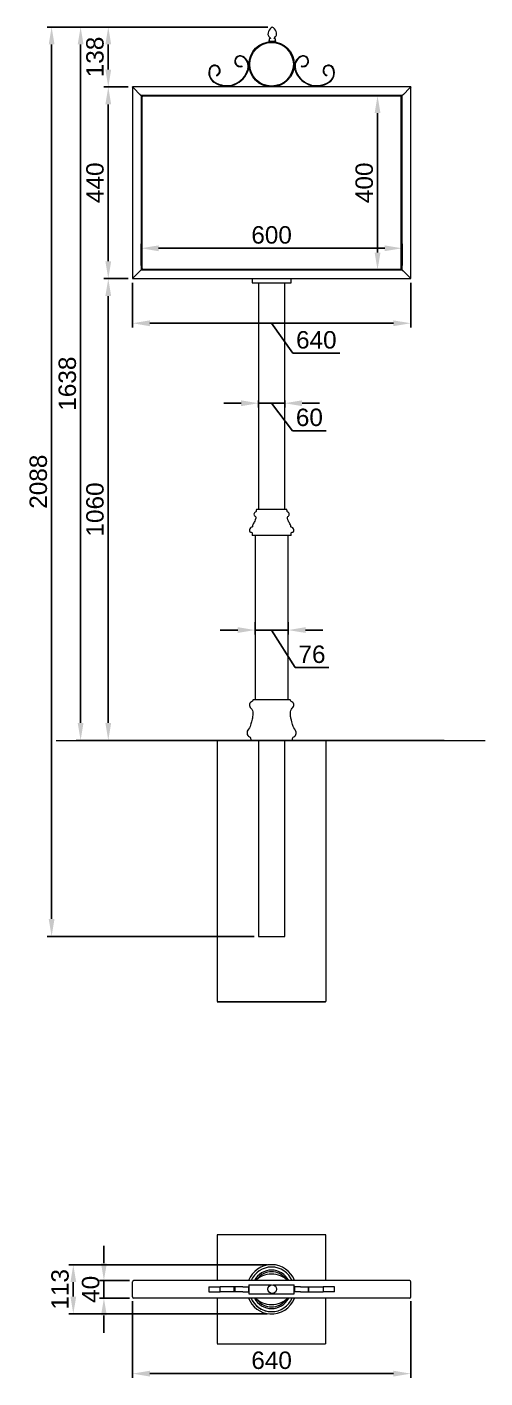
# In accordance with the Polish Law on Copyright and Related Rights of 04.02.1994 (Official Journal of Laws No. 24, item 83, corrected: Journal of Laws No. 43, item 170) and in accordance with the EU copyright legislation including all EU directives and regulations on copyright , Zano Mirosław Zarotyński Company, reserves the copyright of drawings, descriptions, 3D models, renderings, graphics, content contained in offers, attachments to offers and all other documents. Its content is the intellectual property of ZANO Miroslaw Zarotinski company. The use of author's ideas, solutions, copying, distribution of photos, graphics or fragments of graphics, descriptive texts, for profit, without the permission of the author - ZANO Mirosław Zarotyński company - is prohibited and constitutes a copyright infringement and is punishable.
# Model space of a CAD drawing. Header units: millimetres. Extents: x -106 to 4319, y 199 to 3301.
# Drawn here: x -106 to 947, y 199 to 3301 of the extents above; entities that cross this region are included whole.
import ezdxf

# ---------------------------------------------------------------- set-up
doc = ezdxf.new("R2010")
doc.units = ezdxf.units.MM
doc.linetypes.add('HIDDEN', pattern=[1.905, 1.27, -0.635])
for name, color, linetype, lineweight in [('ZANO_R', 7, 'Continuous', 0), ('ZANO_R_przerywana', 7, 'HIDDEN', 0), ('ZANO_W', 1, 'Continuous', 0)]:
    doc.layers.add(name, color=color, linetype=linetype, lineweight=lineweight)
doc.styles.add('Arial', font='arial.ttf')
doc.styles.get("Standard").update_dxf_attribs({"font": 'ARIALUNI.TTF'})
doc.dimstyles.new('pl i ang', dxfattribs={"dimtxt": 50, "dimasz": 50, "dimexe": 1.25, "dimexo": 0.625, "dimgap": 10, "dimtad": 1, "dimtoh": 1, "dimtxsty": 'Standard', "dimcen": 2.5, "dimclrd": 1, "dimclre": 1, "dimclrt": 1, "dimadec": 0, "dimazin": 0, "dimtfac": 1, "dimtmove": 0, "dimatfit": 3, "dimfxl": 1, "dimarcsym": 1})

# ---------------------------------------------------------------- blocks, each defined once
blk = doc.blocks.new('*D407')
at = {"layer": 'ZANO_W', "color": 1, "lineweight": -2}
for p, q in [((156.1, 2753.4), (156.1, 2803.1)), ((196.1, 2793.1), (716.2, 2793.1)), ((756.2, 2753.4), (756.2, 2803.1))]:
    blk.add_line(p, q, dxfattribs=at)
at = {"layer": 'ZANO_W', "color": 1}
for points in [[(196.1, 2799.7), (196.1, 2786.4), (156.1, 2793.1)], [(716.2, 2786.4), (716.2, 2799.7), (756.2, 2793.1)]]:
    blk.add_solid(points, dxfattribs=at)
at = {"layer": 'ZANO_W', "color": 1, "insert": (456.1, 2823.5), "char_height": 40, "attachment_point": 5, "style": 'Arial'}
blk.add_mtext('600', dxfattribs=at)
blk = doc.blocks.new('*D408')
at = {"layer": 'ZANO_W', "color": 1, "lineweight": -2}
for p, q in [((746.2, 3143.5), (689.7, 3143.5)), ((699.7, 2783.2), (699.7, 3103.5)), ((746.4, 2743.2), (689.7, 2743.2))]:
    blk.add_line(p, q, dxfattribs=at)
at = {"layer": 'ZANO_W', "color": 1}
for points in [[(706.4, 3103.5), (693.1, 3103.5), (699.7, 3143.5)], [(693.1, 2783.2), (706.4, 2783.2), (699.7, 2743.2)]]:
    blk.add_solid(points, dxfattribs=at)
at = {"layer": 'ZANO_W', "color": 1, "insert": (669.3, 2943.4), "char_height": 40, "attachment_point": 5, "rotation": 90, "style": 'Arial'}
blk.add_mtext('400', dxfattribs=at)
blk = doc.blocks.new('*D409')
at = {"layer": 'ZANO_W', "color": 1, "lineweight": -2}
for p, q in [((126.1, 3163.5), (70.5, 3163.5)), ((80.5, 2763.4), (80.5, 3123.5)), ((126.1, 2723.4), (70.5, 2723.4))]:
    blk.add_line(p, q, dxfattribs=at)
at = {"layer": 'ZANO_W', "color": 1}
for points in [[(87.2, 3123.5), (73.9, 3123.5), (80.5, 3163.5)], [(73.9, 2763.4), (87.2, 2763.4), (80.5, 2723.4)]]:
    blk.add_solid(points, dxfattribs=at)
at = {"layer": 'ZANO_W', "color": 1, "insert": (50.1, 2943.5), "char_height": 40, "attachment_point": 5, "rotation": 90, "style": 'Arial'}
blk.add_mtext('440', dxfattribs=at)
blk = doc.blocks.new('*D410')
at = {"layer": 'ZANO_W', "color": 1, "lineweight": -2}
for p, q in [((447.7, 3301.1), (70.5, 3301.1)), ((80.5, 3203.5), (80.5, 3261.1)), ((126.1, 3163.5), (70.5, 3163.5))]:
    blk.add_line(p, q, dxfattribs=at)
at = {"layer": 'ZANO_W', "color": 1}
for points in [[(87.2, 3261.1), (73.9, 3261.1), (80.5, 3301.1)], [(73.9, 3203.5), (87.2, 3203.5), (80.5, 3163.5)]]:
    blk.add_solid(points, dxfattribs=at)
at = {"layer": 'ZANO_W', "color": 1, "insert": (50.1, 3232.3), "char_height": 40, "attachment_point": 5, "rotation": 90, "style": 'Arial'}
blk.add_mtext('138', dxfattribs=at)
blk = doc.blocks.new('*D411')
at = {"layer": 'ZANO_W', "color": 1, "lineweight": -2}
for p, q in [((126.1, 2723.4), (70.5, 2723.4)), ((80.5, 2683.4), (80.5, 1703.2)), ((321.1, 1663.2), (70.5, 1663.2))]:
    blk.add_line(p, q, dxfattribs=at)
at = {"layer": 'ZANO_W', "color": 1}
for points in [[(87.2, 2683.4), (73.9, 2683.4), (80.5, 2723.4)], [(73.9, 1703.2), (87.2, 1703.2), (80.5, 1663.2)]]:
    blk.add_solid(points, dxfattribs=at)
at = {"layer": 'ZANO_W', "color": 1, "insert": (50.1, 2193.3), "char_height": 40, "attachment_point": 5, "rotation": 90, "style": 'Arial'}
blk.add_mtext('1060', dxfattribs=at)
blk = doc.blocks.new('*D412')
at = {"layer": 'ZANO_W', "color": 1, "lineweight": -2}
for p, q in [((136.1, 2713.4), (136.1, 2610.9)), ((776.2, 2713.4), (776.2, 2610.9)), ((176.1, 2620.9), (736.2, 2620.9)), ((504.8, 2552.2), (456.1, 2620.9)), ((613.2, 2552.2), (504.8, 2552.2))]:
    blk.add_line(p, q, dxfattribs=at)
at = {"layer": 'ZANO_W', "color": 1}
for points in [[(176.1, 2627.5), (176.1, 2614.2), (136.1, 2620.9)], [(736.2, 2614.2), (736.2, 2627.5), (776.2, 2620.9)]]:
    blk.add_solid(points, dxfattribs=at)
at = {"layer": 'ZANO_W', "color": 1, "insert": (559, 2582.6), "char_height": 40, "attachment_point": 5, "style": 'Arial'}
blk.add_mtext('640', dxfattribs=at)
blk = doc.blocks.new('*D413')
at = {"layer": 'ZANO_W', "color": 1, "lineweight": -2}
for p, q in [((447.7, 3301.1), (6.9, 3301.1)), ((16.9, 3261.1), (16.9, 1703.2)), ((321.1, 1663.2), (6.9, 1663.2))]:
    blk.add_line(p, q, dxfattribs=at)
at = {"layer": 'ZANO_W', "color": 1}
for points in [[(23.6, 3261.1), (10.2, 3261.1), (16.9, 3301.1)], [(10.2, 1703.2), (23.6, 1703.2), (16.9, 1663.2)]]:
    blk.add_solid(points, dxfattribs=at)
at = {"layer": 'ZANO_W', "color": 1, "insert": (-13.5, 2482.2), "char_height": 40, "attachment_point": 5, "rotation": 90, "style": 'Arial'}
blk.add_mtext('1638', dxfattribs=at)
blk = doc.blocks.new('*D414')
at = {"layer": 'ZANO_W', "color": 1, "lineweight": -2}
for p, q in [((447.7, 3301.1), (-59.8, 3301.1)), ((-49.8, 1253.1), (-49.8, 3261.1)), ((416, 1213.1), (-59.8, 1213.1))]:
    blk.add_line(p, q, dxfattribs=at)
at = {"layer": 'ZANO_W', "color": 1}
for points in [[(-43.1, 3261.1), (-56.4, 3261.1), (-49.8, 3301.1)], [(-56.4, 1253.1), (-43.1, 1253.1), (-49.8, 1213.1)]]:
    blk.add_solid(points, dxfattribs=at)
at = {"layer": 'ZANO_W', "color": 1, "insert": (-80.2, 2257.1), "char_height": 40, "attachment_point": 5, "rotation": 90, "style": 'Arial'}
blk.add_mtext('2088', dxfattribs=at)
blk = doc.blocks.new('*D415')
at = {"layer": 'ZANO_W', "color": 1, "lineweight": -2}
for p, q in [((386, 2437.3), (346, 2437.3)), ((426, 2443.4), (426, 2427.3)), ((426, 2437.3), (486.3, 2437.3)), ((504.3, 2374.2), (456.1, 2437.3)), ((486.3, 2443.4), (486.3, 2427.3)), ((526.3, 2437.3), (566.3, 2437.3)), ((581.7, 2374.2), (504.3, 2374.2))]:
    blk.add_line(p, q, dxfattribs=at)
at = {"layer": 'ZANO_W', "color": 1}
for points in [[(386, 2430.6), (386, 2443.9), (426, 2437.3)], [(526.3, 2443.9), (526.3, 2430.6), (486.3, 2437.3)]]:
    blk.add_solid(points, dxfattribs=at)
at = {"layer": 'ZANO_W', "color": 1, "insert": (543, 2404.6), "char_height": 40, "attachment_point": 5, "style": 'Arial'}
blk.add_mtext('60', dxfattribs=at)
blk = doc.blocks.new('*D416')
at = {"layer": 'ZANO_W', "color": 1, "lineweight": -2}
for p, q in [((418.1, 1934.8), (418.1, 1906.4)), ((494.2, 1934.8), (494.2, 1906.4)), ((378.1, 1916.4), (338.1, 1916.4)), ((418.1, 1916.4), (494.2, 1916.4)), ((510.5, 1830.2), (456.1, 1916.4)), ((534.2, 1916.4), (574.2, 1916.4)), ((587.4, 1830.2), (510.5, 1830.2))]:
    blk.add_line(p, q, dxfattribs=at)
at = {"layer": 'ZANO_W', "color": 1}
for points in [[(378.1, 1909.8), (378.1, 1923.1), (418.1, 1916.4)], [(534.2, 1923.1), (534.2, 1909.8), (494.2, 1916.4)]]:
    blk.add_solid(points, dxfattribs=at)
at = {"layer": 'ZANO_W', "color": 1, "insert": (549, 1860.6), "char_height": 40, "attachment_point": 5, "style": 'Arial'}
blk.add_mtext('76', dxfattribs=at)
blk = doc.blocks.new('*D417')
at = {"layer": 'ZANO_W', "color": 1, "lineweight": -2}
for p, q in [((70.5, 462.6), (70.5, 502.6)), ((129.1, 422.6), (60.5, 422.6)), ((70.5, 422.6), (70.5, 382.6)), ((129.1, 382.6), (60.5, 382.6)), ((70.5, 342.6), (70.5, 302.6))]:
    blk.add_line(p, q, dxfattribs=at)
at = {"layer": 'ZANO_W', "color": 1}
for points in [[(63.9, 462.6), (77.2, 462.6), (70.5, 422.6)], [(77.2, 342.6), (63.9, 342.6), (70.5, 382.6)]]:
    blk.add_solid(points, dxfattribs=at)
at = {"layer": 'ZANO_W', "color": 1, "insert": (40.1, 402.6), "char_height": 40, "attachment_point": 5, "rotation": 90, "style": 'Arial'}
blk.add_mtext('40', dxfattribs=at)
blk = doc.blocks.new('*D418')
at = {"layer": 'ZANO_W', "color": 1, "lineweight": -2}
for p, q in [((136.1, 375.6), (136.1, 199.1)), ((776.2, 375.6), (776.2, 199.1)), ((176.1, 209.1), (736.2, 209.1))]:
    blk.add_line(p, q, dxfattribs=at)
at = {"layer": 'ZANO_W', "color": 1}
for points in [[(176.1, 215.7), (176.1, 202.4), (136.1, 209.1)], [(736.2, 202.4), (736.2, 215.7), (776.2, 209.1)]]:
    blk.add_solid(points, dxfattribs=at)
at = {"layer": 'ZANO_W', "color": 1, "insert": (456.1, 239.5), "char_height": 40, "attachment_point": 5, "style": 'Arial'}
blk.add_mtext('640', dxfattribs=at)
blk = doc.blocks.new('*D419')
at = {"layer": 'ZANO_W', "color": 1, "lineweight": -2}
for p, q in [((446.1, 459.2), (-9.9, 459.2)), ((0.1, 419.2), (0.1, 386)), ((446.1, 346), (-9.9, 346))]:
    blk.add_line(p, q, dxfattribs=at)
at = {"layer": 'ZANO_W', "color": 1}
for points in [[(6.8, 419.2), (-6.5, 419.2), (0.1, 459.2)], [(-6.5, 386), (6.8, 386), (0.1, 346)]]:
    blk.add_solid(points, dxfattribs=at)
at = {"layer": 'ZANO_W', "color": 1, "insert": (-30.3, 402.6), "char_height": 40, "attachment_point": 5, "rotation": 90, "style": 'Arial'}
blk.add_mtext('113', dxfattribs=at)

msp = doc.modelspace()

# ---------------------------------------------------------------- linework, layer by layer
at = {"layer": 'ZANO_R'}
for p, q in [((464.7, 3267.5), (450.7, 3267.5)), ((387.8, 3211.9), (388.2, 3210.8)), ((524.5, 3211.9), (524.1, 3210.8)), ((329.3, 3190.3), (329.7, 3189.1)), ((583, 3190.3), (582.6, 3189.1)), ((776.2, 3163.5), (136.1, 3163.5)), ((136.1, 3163.5), (136.1, 2723.4)), ((153.1, 3146.5), (139.1, 3160.5)), ((756.2, 3143.5), (156.1, 3143.5)), ((156.1, 3143.5), (156.1, 2743.4)), ((158.6, 2746.4), (158.6, 3140.5)), ((751.7, 3142.5), (160.6, 3142.5)), ((753.7, 2746.4), (753.7, 3140.5)), ((756.2, 2743.4), (756.2, 3143.5)), ((759.2, 3146.5), (773.2, 3160.5)), ((776.2, 2723.4), (776.2, 3163.5)), ((139.1, 2726.4), (153.1, 2740.4)), ((156.1, 2743.4), (756.2, 2743.4)), ((751.7, 2744.4), (160.6, 2744.4)), ((773.2, 2726.4), (759.2, 2740.4)), ((136.1, 2723.4), (139.1, 2726.4)), ((139.1, 2726.4), (136.1, 2723.4)), ((136.1, 2723.4), (416.8, 2723.4)), ((411.1, 2723.4), (411.1, 2713.4)), ((411.1, 2713.4), (501.2, 2713.4)), ((416.8, 2723.4), (495.5, 2723.4)), ((426, 2713.4), (426, 2193.3)), ((486.3, 2193.3), (486.3, 2713.4)), ((495.5, 2723.4), (776.2, 2723.4)), ((501.2, 2713.4), (501.2, 2723.4)), ((489.5, 2193.3), (422.8, 2193.3)), ((500.8, 2133.3), (411.5, 2133.3)), ((418.1, 2133.3), (418.1, 1756.2)), ((494.2, 1756.2), (494.2, 2133.3)), ((498.1, 1756.2), (414.1, 1756.2)), ((-39.4, 1663.2), (946.9, 1663.2)), ((853, 1663.2), (59.3, 1663.2)), ((331.1, 1663.2), (581.2, 1663.2)), ((581.2, 1663.2), (331.1, 1663.2)), ((486.3, 1663.2), (426, 1663.2)), ((136.1, 385.6), (136.1, 419.6)), ((773.2, 422.6), (139.1, 422.6)), ((311.8, 408.6), (311.8, 396.6)), ((311.8, 408.6), (313.6, 408.6)), ((313.6, 408.6), (337.9, 408.6)), ((337.9, 396.6), (337.9, 408.6)), ((370.2, 408.6), (337.9, 408.6)), ((370.2, 396.6), (370.2, 408.6)), ((371.2, 408.6), (370.2, 408.6)), ((371.2, 408.6), (371.2, 396.6)), ((389.7, 408.6), (371.2, 408.6)), ((389.7, 408.6), (403.6, 408.6)), ((403.6, 396.6), (403.6, 408.6)), ((404.1, 412.6), (404.1, 392.6)), ((404.1, 412.6), (455.7, 412.6)), ((459.7, 412.6), (508.2, 412.6)), ((508.2, 392.6), (508.2, 412.6)), ((508.7, 408.6), (508.7, 396.6)), ((522.6, 408.6), (508.7, 408.6)), ((522.6, 408.6), (541.1, 408.6)), ((541.1, 396.6), (541.1, 408.6)), ((541.1, 408.6), (542.1, 408.6)), ((542.1, 396.6), (542.1, 408.6)), ((542.1, 408.6), (574.4, 408.6)), ((574.4, 408.6), (574.4, 396.6)), ((598.7, 408.6), (574.4, 408.6)), ((600.5, 408.6), (598.7, 408.6)), ((600.5, 396.6), (600.5, 408.6)), ((776.2, 385.6), (776.2, 419.6)), ((773.2, 382.6), (139.1, 382.6)), ((311.8, 396.6), (313.6, 396.6)), ((313.6, 396.6), (337.9, 396.6)), ((370.2, 396.6), (337.9, 396.6)), ((371.2, 396.6), (370.2, 396.6)), ((389.7, 396.6), (371.2, 396.6)), ((389.7, 396.6), (403.6, 396.6)), ((404.1, 392.6), (508.2, 392.6)), ((522.6, 396.6), (508.7, 396.6)), ((522.6, 396.6), (541.1, 396.6)), ((541.1, 396.6), (542.1, 396.6)), ((542.1, 396.6), (574.4, 396.6)), ((598.7, 396.6), (574.4, 396.6)), ((600.5, 396.6), (598.7, 396.6))]:
    msp.add_line(p, q, dxfattribs=at)
at = {"layer": 'ZANO_R', "flags": 128}
for points in [[(457.7, 3301.1), (454.9, 3299.2), (452.5, 3296.8), (450.5, 3294), (449, 3291), (448, 3287.7), (447.8, 3284.3), (448.1, 3282.4), (448.9, 3280.7), (450.1, 3279.2), (451.9, 3276.9), (452.7, 3276.1), (453.1, 3275.7), (453.3, 3275.6), (453.4, 3275.4), (453.4, 3275.2), (453.4, 3275.1), (453.2, 3274.9), (452.7, 3274.6), (452.2, 3274.4), (451.2, 3274), (450.8, 3273.7), (450.5, 3273.2), (450.4, 3272.8), (450.6, 3272.3), (450.9, 3271.7), (450.9, 3271.5), (450.8, 3271.2), (450.2, 3270), (450, 3269.3), (450, 3268.6), (450.3, 3268), (450.7, 3267.5)], [(464.7, 3267.5), (465.2, 3268), (465.4, 3268.6), (465.5, 3269.3), (465.3, 3270), (464.6, 3271.2), (464.5, 3271.5), (464.6, 3271.7), (464.8, 3272.3), (465, 3272.8), (464.9, 3273.2), (464.6, 3273.7), (464.2, 3274), (463, 3274.5), (462.6, 3274.7), (462.2, 3274.9), (462.1, 3275.1), (462, 3275.2), (462, 3275.4), (462.2, 3275.7), (462.5, 3275.9), (462.9, 3276.3), (463.5, 3276.9), (465.3, 3279.2), (466.5, 3280.7), (467.3, 3282.4), (467.7, 3284.3), (467.5, 3287.7), (466.5, 3291), (464.9, 3294), (462.9, 3296.8), (460.5, 3299.2), (457.7, 3301.1)], [(139.1, 3160.5), (138.5, 3161.1), (137.9, 3161.7), (137.4, 3162.2), (137, 3162.6), (136.6, 3163), (136.3, 3163.3), (136.1, 3163.5), (136.1, 3163.5)], [(136.1, 3163.5), (136.1, 3163.5), (136.3, 3163.3), (136.6, 3163), (137, 3162.6), (137.4, 3162.2), (137.9, 3161.7), (138.5, 3161.1), (139.1, 3160.5)], [(156.1, 3143.5), (156, 3143.6), (155.9, 3143.8), (155.6, 3144), (155.2, 3144.4), (154.7, 3144.9), (154.2, 3145.4), (153.7, 3145.9), (153.1, 3146.5)], [(153.1, 3146.5), (153.7, 3145.9), (154.2, 3145.4), (154.7, 3144.9), (155.2, 3144.4), (155.6, 3144), (155.9, 3143.8), (156, 3143.6), (156.1, 3143.5)], [(756.2, 3143.5), (756.3, 3143.6), (756.4, 3143.8), (756.7, 3144), (757.1, 3144.4), (757.5, 3144.9), (758.1, 3145.4), (758.6, 3145.9), (759.2, 3146.5)], [(759.2, 3146.5), (758.6, 3145.9), (758.1, 3145.4), (757.5, 3144.9), (757.1, 3144.4), (756.7, 3144), (756.4, 3143.8), (756.3, 3143.6), (756.2, 3143.5)], [(773.2, 3160.5), (773.8, 3161.1), (774.4, 3161.7), (774.9, 3162.2), (775.3, 3162.6), (775.7, 3163), (776, 3163.3), (776.2, 3163.5), (776.2, 3163.5)], [(776.2, 3163.5), (776.2, 3163.5), (776, 3163.3), (775.8, 3163.1), (775.5, 3162.8), (775.1, 3162.5), (774.7, 3162), (774.2, 3161.6), (773.7, 3161), (773.2, 3160.5)], [(153.1, 2740.4), (153.7, 2741), (154.2, 2741.6), (154.7, 2742.1), (155.2, 2742.6), (155.6, 2742.9), (155.9, 2743.2), (156, 2743.4), (156.1, 2743.4)], [(156.1, 2743.4), (156, 2743.4), (155.9, 2743.2), (155.6, 2742.9), (155.2, 2742.6), (154.7, 2742.1), (154.2, 2741.6), (153.7, 2741), (153.1, 2740.4)], [(759.2, 2740.4), (758.6, 2741), (758.1, 2741.6), (757.5, 2742.1), (757.1, 2742.6), (756.7, 2742.9), (756.4, 2743.2), (756.3, 2743.4), (756.2, 2743.4)], [(756.2, 2743.4), (756.3, 2743.4), (756.4, 2743.2), (756.7, 2742.9), (757.1, 2742.6), (757.5, 2742.1), (758.1, 2741.6), (758.6, 2741), (759.2, 2740.4)], [(776.2, 2723.4), (776.2, 2723.5), (776, 2723.7), (775.7, 2723.9), (775.3, 2724.3), (774.9, 2724.8), (774.4, 2725.3), (773.8, 2725.8), (773.2, 2726.4)], [(773.2, 2726.4), (773.8, 2725.8), (774.4, 2725.3), (774.9, 2724.8), (775.3, 2724.3), (775.7, 2723.9), (776, 2723.7), (776.2, 2723.5), (776.2, 2723.4)], [(422.8, 2193.3), (421.6, 2193.1), (421.3, 2193), (421.1, 2192.8), (420.9, 2192.6), (420.9, 2192.3), (420.9, 2192.1), (420.8, 2191.4), (420.5, 2190.1), (420.3, 2189), (420.1, 2188.3), (419.5, 2187.7), (418.6, 2187.2), (417.6, 2186.7), (416.8, 2185.8), (415.9, 2184.2), (415.6, 2182.4), (415.8, 2180.6), (416.5, 2179.1), (417.7, 2178), (418.9, 2177.2), (419.6, 2175.9), (419.8, 2174.5), (419.6, 2173), (418.7, 2169.3), (417.6, 2166.6), (416.4, 2164.5), (415.2, 2162.7), (413.9, 2160.6), (412.6, 2157.9), (412.2, 2156.6), (412.1, 2155.3), (412.1, 2154.4), (412, 2153.5), (411.8, 2153.1), (411.4, 2152.8), (410.2, 2152.4), (408.7, 2151.9), (407.5, 2151.2), (405.8, 2149.2), (405, 2146.8), (405.2, 2144.3), (406.2, 2142.3), (407.4, 2141.4), (409, 2140.9), (410.5, 2140.3), (411, 2139.9), (411.2, 2139.4), (411.3, 2139), (411.4, 2138.5), (411.5, 2137.9), (411.5, 2137), (411.5, 2135.5), (411.5, 2133.3)], [(500.8, 2133.3), (500.8, 2135.5), (500.8, 2137), (500.8, 2137.9), (500.8, 2138.5), (501, 2139), (501.1, 2139.4), (501.3, 2139.9), (501.8, 2140.3), (503.3, 2140.9), (504.9, 2141.4), (506.1, 2142.3), (507.1, 2144.3), (507.3, 2146.8), (506.5, 2149.2), (504.8, 2151.2), (503.6, 2151.9), (502.1, 2152.4), (500.9, 2152.8), (500.5, 2153.1), (500.3, 2153.5), (500.2, 2154.6), (500.2, 2155.9), (499.7, 2157.9), (498.4, 2160.6), (497.1, 2162.7), (495.9, 2164.5), (494.7, 2166.6), (493.6, 2169.3), (492.7, 2173), (492.5, 2174.5), (492.7, 2175.9), (493.4, 2177.2), (494.6, 2178), (495.8, 2179.1), (496.5, 2180.6), (496.7, 2182.4), (496.4, 2184.2), (495.5, 2185.8), (494.4, 2186.8), (493.3, 2187.5), (492.6, 2187.8), (492.2, 2188.3), (492, 2188.8), (491.8, 2189.7), (491.6, 2190.8), (491.5, 2191.5), (491.4, 2192.1), (491.4, 2192.3), (491.4, 2192.6), (491.2, 2192.8), (490.9, 2193), (490.4, 2193.1), (489.5, 2193.3)], [(414.1, 1756.2), (413.4, 1756), (412.9, 1755.6), (412.6, 1755.1), (411.9, 1753.4), (411, 1752.1), (409.6, 1751.3), (407.6, 1750.1), (406.1, 1748.3), (405.3, 1746), (405.1, 1743.3), (405.7, 1740.8), (406.9, 1738.8), (408.6, 1737), (410.7, 1734.6), (412.2, 1731.8), (412.8, 1728.7), (412.7, 1724.3), (412.6, 1720.8), (412.4, 1718.1), (412.2, 1715.9), (411.9, 1713.9), (411.4, 1711.7), (410.7, 1709), (409.7, 1705.7), (408.4, 1701.3), (407.5, 1698.4), (406.5, 1695.2), (405.1, 1691.9), (403.1, 1688.9), (401.4, 1686.7), (400.2, 1684.2), (399.6, 1681.5), (399.6, 1678.7), (400.1, 1676.3), (401.2, 1674.2), (403, 1672.5), (405.2, 1671.2), (406.6, 1670.4), (407.5, 1669.2), (407.9, 1667.5), (408, 1666.1), (408.1, 1664.8), (408.3, 1664.3), (408.6, 1663.8), (409.1, 1663.4), (409.7, 1663.2)], [(502.6, 1663.2), (503.2, 1663.4), (503.7, 1663.8), (504, 1664.3), (504.2, 1664.8), (504.3, 1666.1), (504.4, 1667.5), (504.8, 1669.2), (505.7, 1670.4), (507.1, 1671.2), (509.3, 1672.5), (511, 1674.2), (512.2, 1676.3), (512.7, 1678.7), (512.5, 1682.3), (511.4, 1685.8), (509.4, 1688.7), (507.3, 1691.6), (505.9, 1695), (504.5, 1699.3), (503.4, 1702.9), (502.5, 1705.9), (501.5, 1709.2), (500.9, 1711.8), (500.4, 1713.9), (500.1, 1715.9), (499.9, 1718.1), (499.7, 1720.8), (499.6, 1724.3), (499.5, 1728.7), (500.1, 1731.8), (501.6, 1734.6), (503.7, 1737), (505.3, 1738.8), (506.6, 1740.8), (507.2, 1743.3), (507, 1746), (506.2, 1748.3), (504.7, 1750.1), (502.7, 1751.3), (501.3, 1752.1), (500.4, 1753.4), (499.7, 1755.1), (499.4, 1755.6), (498.9, 1756), (498.1, 1756.2)]]:
    msp.add_lwpolyline(points, dxfattribs=at)
at = {"layer": 'ZANO_R'}
for centre, radius in [((456.1, 3215.5), 52), ((456.1, 3215.5), 50), ((457.7, 402.8), 9.98)]:
    msp.add_circle(centre, radius, dxfattribs=at)
for centre, radius, start, end in [((383.8, 3222.6), 12.6, 62.1423, 290.332), ((383.8, 3222.6), 11.4, 62.1423, 290.332), ((377.5, 3210.7), 24.9, 344.3104, 62.1423), ((377.5, 3210.7), 26.1, 344.3104, 62.1423), ((534.8, 3210.7), 26.1, 117.8577, 195.6896), ((534.8, 3210.7), 24.9, 117.8577, 195.6896), ((528.5, 3222.6), 12.6, 249.668, 117.8577), ((528.5, 3222.6), 11.4, 249.668, 117.8577), ((337.9, 3196), 26.1, 158.5217, 236.3536), ((337.9, 3196), 24.9, 158.5217, 236.3536), ((325.3, 3200.9), 12.6, 290.332, 158.5217), ((325.3, 3200.9), 11.4, 290.332, 158.5217), ((351.7, 3217.9), 51.7, 290.9078, 344.3104), ((351.7, 3217.9), 52.9, 290.8948, 344.3104), ((560.6, 3217.9), 52.9, 195.6896, 249.1052), ((560.6, 3217.9), 51.7, 195.6896, 249.0922), ((587, 3200.9), 12.6, 21.4783, 249.668), ((587, 3200.9), 11.4, 21.4783, 249.668), ((574.4, 3196), 24.9, 303.6464, 21.4783), ((574.4, 3196), 26.1, 303.6464, 21.4783), ((352.7, 3218.3), 52.9, 236.3536, 289.7692), ((352.7, 3218.3), 51.7, 236.3536, 289.7562), ((559.6, 3218.3), 52.9, 250.2308, 303.6464), ((559.6, 3218.3), 51.7, 250.2438, 303.6464), ((160.6, 3140.5), 2, 90, 180), ((751.7, 3140.5), 2, 0, 90), ((160.6, 2746.4), 2, 180, 270), ((751.7, 2746.4), 2, 270, 0), ((456.1, 402.6), 56.6, 20.6939, 159.3061), ((456.1, 402.6), 51.2, 23.0026, 156.9974), ((456.1, 402.6), 44.1, 27.004, 152.996), ((456.1, 402.6), 40.5, 36.7333, 143.2667), ((139.1, 419.6), 3, 90, 180), ((773.2, 419.6), 3, 0, 90), ((139.1, 385.6), 3, 180, 270), ((456.1, 402.6), 56.6, 200.6939, 265.5771), ((456.1, 402.6), 51.2, 203.0026, 270), ((456.1, 402.6), 51.1, 203.0472, 265.5771), ((456.1, 402.6), 44.1, 207.004, 270), ((456.1, 402.6), 40.5, 216.7333, 270), ((456.1, 402.6), 56.6, 265.5771, 339.3061), ((456.1, 402.6), 44.1, 270, 332.996), ((456.1, 402.6), 51.2, 270, 336.9974), ((456.1, 402.6), 40.5, 270, 323.2667), ((773.2, 385.6), 3, 270, 0)]:
    msp.add_arc(centre, radius, start, end, dxfattribs=at)
for start_param, end_param in [(0.608246, 2.533347), (3.750484, 5.674294)]:
    msp.add_ellipse((456.1, 402.6), major_axis=(45, 0), ratio=0.777778, start_param=start_param, end_param=end_param, dxfattribs=at)
at = {"layer": 'ZANO_R_przerywana'}
for p, q in [((331.1, 1663.2), (331.1, 1063.1)), ((331.1, 1663.2), (331.1, 1063.1)), ((426, 1663.2), (426, 1213.1)), ((486.3, 1213.1), (486.3, 1663.2)), ((581.2, 1663.2), (581.2, 1063.1)), ((581.2, 1663.2), (581.2, 1063.1)), ((426, 1213.1), (486.3, 1213.1)), ((331.1, 1063.1), (581.2, 1063.1)), ((581.2, 1063.1), (331.1, 1063.1)), ((581.2, 527.6), (331.1, 527.6)), ((331.1, 527.6), (331.1, 422.6)), ((581.2, 422.6), (581.2, 527.6)), ((331.1, 382.6), (331.1, 277.6)), ((581.2, 277.6), (581.2, 382.6)), ((331.1, 277.6), (581.2, 277.6))]:
    msp.add_line(p, q, dxfattribs=at)

# ---------------------------------------------------------------- dimensions: what is measured, and where the dimension line sits
at = {"layer": 'ZANO_W'}
for base, p1, p2, picture, middle in [((-49.8, 3301.1), (426, 1213.1), (457.7, 3301.1), '*D414', (-80.2, 2257.1)), ((16.9, 1663.2), (457.7, 3301.1), (331.1, 1663.2), '*D413', (-13.5, 2482.2)), ((80.5, 3301.1), (136.1, 3163.5), (457.7, 3301.1), '*D410', (50.1, 3232.3)), ((80.5, 3163.5), (136.1, 2723.4), (136.1, 3163.5), '*D409', (50.1, 2943.5)), ((699.7, 3143.5), (756.4, 2743.2), (756.2, 3143.5), '*D408', (669.3, 2943.4)), ((80.5, 1663.2), (136.1, 2723.4), (331.1, 1663.2), '*D411', (50.1, 2193.3)), ((0.1, 346), (456.1, 459.2), (456.1, 346), '*D419', (-30.3, 402.6))]:
    dim = msp.add_linear_dim(base=base, p1=p1, p2=p2, angle=90, dimstyle='pl i ang', override={"dimtxt": 40, "dimasz": 40, "dimexe": 10, "dimexo": 10, "dimtoh": 0, "dimdec": 0, "dimtxsty": 'Arial', "dimtdec": 0, "dimtmove": 1}, dxfattribs=at)
    dim.commit()
    dim.dimension.update_dxf_attribs({"geometry": picture, "text_midpoint": middle})
for base, p1, p2, picture, middle in [((756.2, 2793.1), (156.1, 2743.4), (756.2, 2743.4), '*D407', (456.1, 2823.5)), ((776.2, 209.1), (136.1, 385.6), (776.2, 385.6), '*D418', (456.1, 239.5))]:
    dim = msp.add_linear_dim(base=base, p1=p1, p2=p2, dimstyle='pl i ang', override={"dimtxt": 40, "dimasz": 40, "dimexe": 10, "dimexo": 10, "dimtoh": 0, "dimdec": 0, "dimtxsty": 'Arial', "dimtdec": 0, "dimtmove": 1}, dxfattribs=at)
    dim.commit()
    dim.dimension.update_dxf_attribs({"geometry": picture, "text_midpoint": middle})
for base, p1, p2, picture, middle in [((776.2, 2620.9), (136.1, 2723.4), (776.2, 2723.4), '*D412', (514.8, 2552.2)), ((486.3, 2437.3), (426, 2453.4), (486.3, 2453.4), '*D415', (514.3, 2374.2)), ((494.2, 1916.4), (418.1, 1944.8), (494.2, 1944.8), '*D416', (520.5, 1830.2))]:
    dim = msp.add_linear_dim(base=base, p1=p1, p2=p2, dimstyle='pl i ang', override={"dimtxt": 40, "dimasz": 40, "dimexe": 10, "dimexo": 10, "dimtoh": 0, "dimdec": 0, "dimtxsty": 'Arial', "dimtdec": 0, "dimtmove": 1}, dxfattribs=at)
    dim.commit()
    dim.dimension.update_dxf_attribs({"geometry": picture, "text_midpoint": middle, "dimtype": 160})
dim = msp.add_linear_dim(base=(70.5, 382.6), p1=(139.1, 422.6), p2=(139.1, 382.6), angle=90, dimstyle='pl i ang', override={"dimtxt": 40, "dimasz": 40, "dimexe": 10, "dimexo": 10, "dimtoh": 0, "dimdec": 0, "dimtxsty": 'Arial', "dimtdec": 0, "dimtmove": 1}, dxfattribs=at)
dim.commit()
dim.dimension.update_dxf_attribs({"geometry": '*D417', "text_midpoint": (70.5, 402.6), "dimtype": 160})

doc.saveas('drawing.dxf')
